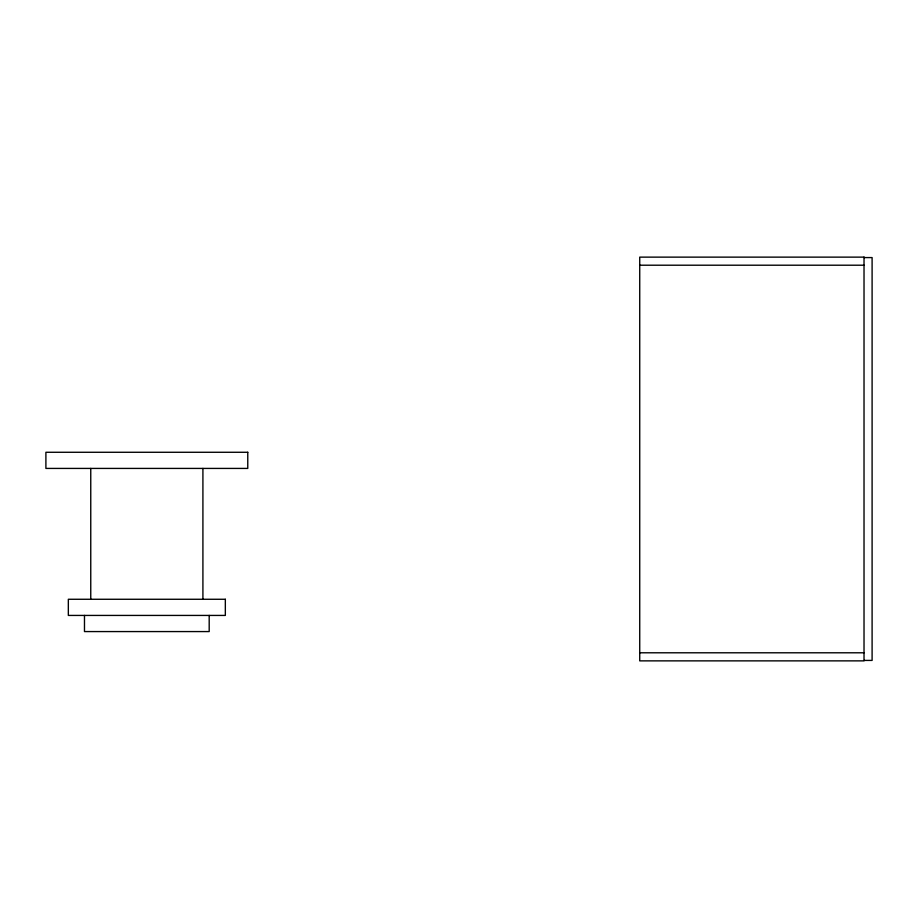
<?xml version="1.0" encoding="UTF-8"?>
<svg xmlns="http://www.w3.org/2000/svg" width="918" height="918" viewBox="0 0 918 918"><rect width="100%" height="100%" fill="white"/><g stroke="black" fill="none" stroke-linecap="round" stroke-linejoin="round"><path stroke-width="1.38" d="M864.022 257.579L872.1 257.579L872.1 660.421L864.022 660.421M639.731 265.21L864.022 265.21M639.731 652.79L864.022 652.79M209.189 615.427L209.189 631.573L84.479 631.573L84.479 615.427M202.912 468.421L202.912 599.27M90.756 468.421L90.756 599.27M864.022 257.132L639.731 257.132L639.731 660.868L864.022 660.868L864.022 257.132M247.768 452.276L45.9 452.276L45.9 468.421L247.768 468.421L247.768 452.276M225.335 599.27L68.334 599.27L68.334 615.427L225.335 615.427L225.335 599.27"/></g></svg>
